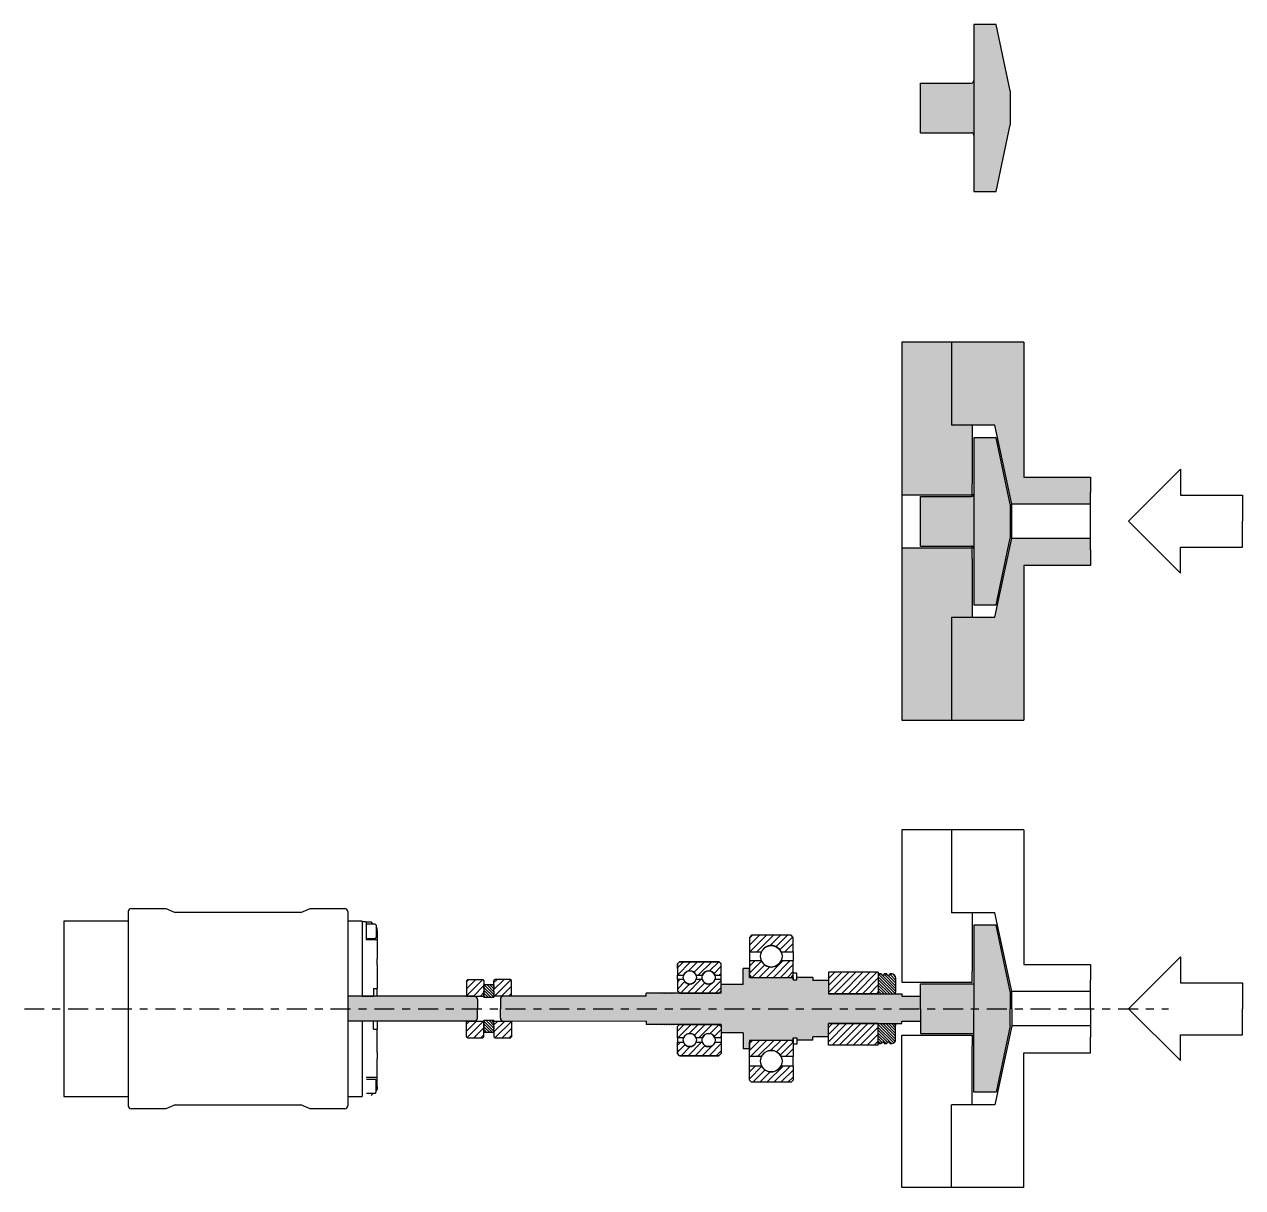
# Model space of a CAD drawing. Header units: inches. Extents: x 1.4 to 18.4, y 5.3 to 36.7.
# Drawn here: x 3.05 to 18.36, y 22.1 to 36.73 of the extents above; entities that cross this region are included whole.
import ezdxf

# ---------------------------------------------------------------- set-up
doc = ezdxf.new("R2010")
doc.units = ezdxf.units.IN
doc.header["$MEASUREMENT"] = 0
doc.linetypes.add('CENTER', pattern=[0.39999999999999997, 0.25, -0.05, 0.05, -0.05])
pattern_1 = [(45, (0, 0), (-0.04419417382415922, 0.04419417382415922), [])]
pattern_2 = [(135, (0, 0), (-0.01767766952966369, -0.01767766952966369), [])]

msp = doc.modelspace()

# ---------------------------------------------------------------- hatches: boundary and pattern name
at = {"true_color": 0xed1f24}
h = msp.add_hatch(color=240, dxfattribs=at)
h.dxf.hatch_style = 1
h.paths.add_polyline_path([(15.4384512381, 35.89773277141805), (15.2609666751, 36.73273283211805), (14.9822263752, 36.73273283211805), (14.9822263752, 36.02523273851804), (14.9822263752, 35.34017386411767), (14.9822263752, 34.63273271821805), (15.2609666751, 34.63273271821805), (15.4384512381, 35.46773277881805)])
h.paths.add_polyline_path([(14.982226433, 36.02523275128688, -0.414213518418602), (14.95222643497093, 35.99523275381804), (14.3129348535, 35.99523271181805), (14.3129348535, 35.84021311591805), (14.3129348535, 35.52525243441805), (14.3129348535, 35.37023269181805), (14.95216544122976, 35.37023269181805, -0.4142341347279301), (14.98222637520993, 35.34029163845543)])
at = {"true_color": 0x2776bb}
h = msp.add_hatch(color=152, dxfattribs=at)
h.dxf.hatch_style = 1
h.paths.add_polyline_path([(14.7030924264, 32.73449702194799), (14.0780925531, 32.73449702194799), (14.0780925531, 30.843872009248), (14.0780925531, 30.81817432631892), (14.9625415892, 30.81817432631892), (14.9625415892, 30.953247119148), (14.9625415892, 31.691997118348), (14.7030924264, 31.691997118348)])
h.paths.add_polyline_path([(15.6124181885, 32.73449702194799), (14.7030924264, 32.73449702194799), (14.7030924264, 31.691997118348), (14.9625415892, 31.691997118348), (15.1577556008, 31.691997118348), (15.2477556811, 31.691997118348), (15.4587179907, 30.699497063748), (16.4487177008, 30.699497063748), (16.4487177008, 30.843872009248), (16.4487177008, 31.04072250854799), (15.6124181885, 31.04072250854799)])
h.paths.add_polyline_path([(16.4487177008, 30.269497071148), (15.4587179907, 30.269497071148), (15.2477556811, 29.276997016648), (14.7030924264, 29.276997016648), (14.7030924264, 27.984497046148), (15.6124181885, 27.984497046148), (15.6124181885, 29.928271626348), (16.4487177008, 29.928271626348), (16.4487177008, 30.125121979048)])
h.paths.add_polyline_path([(14.9625415892, 30.015747015848), (14.9625415892, 30.15081980857707), (14.0780925531, 30.15081980857707), (14.0780925531, 27.984497046148), (14.7030924264, 27.984497046148), (14.7030924264, 29.276997016648), (14.9625415892, 29.276997016648)])
at = {"true_color": 0xed1f24}
h = msp.add_hatch(color=240, dxfattribs=at)
h.dxf.hatch_style = 1
h.paths.add_polyline_path([(15.2609666751, 31.534497124448), (14.9822263752, 31.534497124448), (14.9822263752, 30.82699703084799), (14.9822263752, 30.141997104048), (14.9822263752, 29.434497010548), (15.2609666751, 29.434497010548), (15.4384512381, 30.269497071148), (15.4384512381, 30.699497063748)])
h.paths.add_polyline_path([(14.9822263752, 30.82705593584771, -0.4147886068908303), (14.95222643497093, 30.79699704614799), (14.3129348535, 30.796997004148), (14.3129348535, 30.641977408248), (14.3129348535, 30.327016726748), (14.3129348535, 30.171996984148), (14.9625415892, 30.171996984148), (14.9625415892, 30.17016790968765, -0.3142275273698255), (14.9822263752, 30.14205593584681)])
at = {"linetype": 'Continuous', "lineweight": 18}
h = msp.add_hatch(dxfattribs=at)
h.set_pattern_fill('ANSI31', scale=0.5, style=0)
h.set_pattern_definition(pattern_1)
edge = h.paths.add_edge_path(flags=0)
edge.add_line((12.6839114713036, 25.27954330626627), (12.18784847917762, 25.27954330626628))
edge.add_line((12.18784847917762, 25.27954330626628), (12.16028942405951, 25.25198425114817))
edge.add_line((12.16028942405951, 25.25198425114817), (12.16028942405951, 25.07090352085483))
edge.add_line((12.16028942405951, 25.07090352085483), (12.31339528582679, 25.07090352085483))
edge.add_arc((12.43587997524061, 25.01379527477021), 0.135143815661919, 24.997194053222017, 155.0028059467764, ccw=False)
edge.add_line((12.55836466465443, 25.07090352085483), (12.71147052642171, 25.07090352085483))
edge.add_line((12.71147052642171, 25.07090352085483), (12.71147052642172, 25.25198425114816))
edge.add_line((12.71147052642172, 25.25198425114816), (12.6839114713036, 25.27954330626627))
at = {"true_color": 0xed1f24}
h = msp.add_hatch(color=240, dxfattribs=at)
h.dxf.hatch_style = 1
h.paths.add_polyline_path([(14.982226433, 24.69684645585453), (14.9822263752, 25.40434653415453), (15.2609666751, 25.40434653415453), (15.4384512381, 24.56934647345453), (15.4384512381, 24.3543464206749), (14.98222640409999, 24.3543464206749)])
h.paths.add_polyline_path([(15.4384512381, 24.13934636789526), (15.4384512381, 24.3543464206749), (14.98222640409999, 24.3543464206749), (14.982226433, 24.01184638549527), (14.9822263752, 23.30434630719527), (15.2609666751, 23.30434630719527)])
h.paths.add_polyline_path([(14.98222640409999, 24.3543464206749), (14.3129348535, 24.3543464206749), (14.3129348535, 24.19686602339527), (14.3129348535, 24.04184642749527), (14.98222643046861, 24.04184638352434)])
h.paths.add_polyline_path([(14.98222643046861, 24.66684645782546), (14.3129348535, 24.66684641385453), (14.3129348535, 24.51182681795453), (14.3129348535, 24.3543464206749), (14.98222640409999, 24.3543464206749)])
at = {"true_color": 0x2776bb}
h = msp.add_hatch(color=152, dxfattribs=at)
h.dxf.hatch_style = 1
h.paths.add_polyline_path([(14.3129348535, 24.51182681795453), (14.0780925531, 24.51182681795453), (14.0780925531, 24.54184649785453), (13.1563524811, 24.54184649785453), (13.1563524811, 24.70867702395453), (12.9595022752, 24.70867702395453), (12.9595022752, 24.74804718245453), (12.758714408, 24.74804718245453), (12.758714408, 24.71851971025453), (12.7114706871, 24.71851971025453), (12.7114706871, 24.74804718245453), (12.1602896411, 24.74804718245453), (12.1602896411, 24.85828350895453), (12.081549324, 24.85828350895453), (12.081549324, 24.65946447245453), (11.805958801, 24.65946447245453), (11.805958801, 24.65455706245453), (11.805958801, 24.55119697645453), (10.8610767564, 24.55119697645453), (10.8610767564, 24.51182681795453), (9.168171369363519, 24.51337941335453), (9.06974618512703, 24.51182677079468, 0.4142135513876586), (9.030376106386875, 24.47245669353117), (9.030376101956954, 24.3543464206749), (14.3129348535, 24.3543464206749)])
h.paths.add_polyline_path([(14.3129348535, 24.3543464206749), (9.030376101956954, 24.3543464206749), (9.030376106386875, 24.23623614781863, 0.4142135513876494), (9.06974618512703, 24.19686607055511), (9.168171369363517, 24.19531342799527), (10.8610767564, 24.19686602339527), (10.8610767564, 24.15749586489527), (11.805958801, 24.15749586489527), (11.805958801, 24.04922836889527), (12.081549324, 24.04922836889527), (12.081549324, 23.85040933239527), (12.1602896411, 23.85040933239527), (12.1602896411, 23.93308643059527), (12.1602896411, 23.96064565889527), (12.7114706871, 23.96064565889527), (12.7114706871, 23.99017313109527), (12.758714408, 23.99017313109527), (12.758714408, 23.96064565889527), (12.9595022752, 23.96064565889527), (12.9595022752, 24.00001581739527), (13.1563524811, 24.00001581739527), (13.1563524811, 24.16684634349527), (13.7813523544, 24.16684634349527), (14.0780925531, 24.16684634349527), (14.0780925531, 24.19686602339527), (14.3129348535, 24.19686602339527)])
h.paths.add_polyline_path([(8.703596510700002, 24.51182677079468), (7.1130453298, 24.51182681795453), (7.1130453298, 24.3543464206749), (8.742966593870081, 24.3543464206749), (8.742966589440158, 24.47245669353117, 0.4142135513876477)])
h.paths.add_polyline_path([(8.742966593870083, 24.3543464206749), (7.1130453298, 24.3543464206749), (7.113045329799999, 24.19686602339527), (7.294147686800001, 24.19686602339527), (7.294147686800001, 24.19686613645453), (7.4358799679, 24.19686613645453), (8.7035964398, 24.19686602339527), (8.703596510700002, 24.19686607055511, 0.4142135513876536), (8.742966589440158, 24.23623614781863)])
at = {"linetype": 'Continuous', "lineweight": 18}
h = msp.add_hatch(dxfattribs=at)
h.set_pattern_fill('ANSI31', scale=0.5, style=0)
h.set_pattern_definition(pattern_1)
edge = h.paths.add_edge_path(flags=0)
edge.add_line((11.80595871539809, 24.77573608986063), (11.80595871539809, 24.91733858185682))
edge.add_line((11.80595871539809, 24.91733858185682), (11.77839966027998, 24.94489763697493))
edge.add_line((11.77839966027998, 24.94489763697494), (11.282336668154, 24.94489763697494))
edge.add_line((11.282336668154, 24.94489763697494), (11.25477761303589, 24.91733858185683))
edge.add_line((11.25477761303589, 24.91733858185683), (11.25477761303589, 24.77573608986064))
edge.add_line((11.25477761303589, 24.77573608986064), (11.3335177705162, 24.77573608986064))
edge.add_arc((11.41225792799652, 24.74804724327415), 0.0834666677501545, 19.374139768656505, 160.6258602313418, ccw=False)
edge.add_line((11.49099808547683, 24.77573608986063), (11.56973824295715, 24.77573608986063))
edge.add_arc((11.64847840043746, 24.74804724327415), 0.0834666677501544, 19.374139768656505, 160.6258602313411, ccw=False)
edge.add_line((11.72721855791778, 24.77573608986063), (11.80595871539809, 24.77573608986063))
h = msp.add_hatch(dxfattribs=at)
h.set_pattern_fill('ANSI31', scale=0.5, style=0)
h.set_pattern_definition(pattern_1)
edge = h.paths.add_edge_path(flags=0)
edge.add_line((12.31339528582679, 24.95668702868559), (12.16028942405951, 24.95668702868559))
edge.add_line((12.16028942405951, 24.95668702868559), (12.16028942405951, 24.77560629839226))
edge.add_line((12.16028942405951, 24.77560629839226), (12.18784847917762, 24.74804724327415))
edge.add_line((12.18784847917762, 24.74804724327415), (12.6839114713036, 24.74804724327415))
edge.add_line((12.6839114713036, 24.74804724327415), (12.71147052642171, 24.77560629839226))
edge.add_line((12.71147052642171, 24.77560629839226), (12.71147052642171, 24.95668702868559))
edge.add_line((12.71147052642171, 24.95668702868559), (12.55836466465443, 24.95668702868559))
edge.add_arc((12.43587997524061, 25.01379527477021), 0.1351438156619188, 204.9971940532224, 335.00280594677724, ccw=False)
h = msp.add_hatch(dxfattribs=at)
h.set_pattern_fill('ANSI31', scale=0.5, style=0)
h.set_pattern_definition(pattern_1)
h.paths.add_polyline_path([(13.78135241618547, 24.54184645587257), (13.78135241618547, 24.81284645587257), (13.15635241618547, 24.81284645587257), (13.15635241618547, 24.54184645587257)], flags=0)
h = msp.add_hatch()
h.set_pattern_fill('ANSI31', color=256, scale=0.5)
h.set_pattern_definition(pattern_1)
h.paths.add_polyline_path([(8.824171316563516, 24.70684635175453), (8.809483846263518, 24.72153396875453), (8.619858796763516, 24.72153396875453), (8.605171326463518, 24.70684635175453), (8.605171326463518, 24.51182681795453), (8.7035964398, 24.51182681795453), (8.824171316563516, 24.51182681795453), (8.824171316563516, 24.57472057135453)])
h.paths.add_polyline_path([(9.168171369363519, 24.70861014465453), (9.153483898963517, 24.72330421495453), (8.963858849563518, 24.72330421495453), (8.949171379263516, 24.70861014465453), (8.949171379263516, 24.65357176715453), (8.949171379263516, 24.65302324015453), (8.949171379263516, 24.60904486825453), (8.949171379263516, 24.57472057135453), (8.949171379263516, 24.51337941335453), (9.168171369363519, 24.51337941335453)])
h = msp.add_hatch(dxfattribs=at)
h.set_pattern_fill('ANSI31', scale=0.5, style=0)
h.set_pattern_definition(pattern_1)
edge = h.paths.add_edge_path(flags=0)
edge.add_line((11.79595871539809, 24.64455715068956), (11.80595871539809, 24.65455715068957))
edge.add_line((11.80595871539809, 24.65455715068957), (11.80595871539809, 24.72035839668766))
edge.add_line((11.80595871539809, 24.72035839668766), (11.72721855791778, 24.72035839668766))
edge.add_arc((11.64847840043746, 24.74804724327415), 0.0834666677501544, 199.3741397686568, 340.6258602313421, ccw=False)
edge.add_line((11.56973824295715, 24.72035839668766), (11.49099808547683, 24.72035839668766))
edge.add_arc((11.41225792799652, 24.74804724327415), 0.0834666677501545, 199.3741397686574, 340.62586023134264, ccw=False)
edge.add_line((11.3335177705162, 24.72035839668766), (11.25477761303589, 24.72035839668766))
edge.add_line((11.25477761303589, 24.72035839668766), (11.25477761303589, 24.57875590469147))
edge.add_line((11.25477761303589, 24.57875590469147), (11.282336668154, 24.55119684957336))
edge.add_line((11.282336668154, 24.55119684957337), (11.77839966027998, 24.55119684957336))
edge.add_line((11.77839966027998, 24.55119684957336), (11.80595871539809, 24.57875590469147))
edge.add_line((11.80595871539809, 24.57875590469147), (11.80595871539809, 24.64455715068956))
edge.add_line((11.80595871539809, 24.64455715068956), (11.79595871539809, 24.63455715068957))
edge.add_line((11.79595871539809, 24.63455715068957), (11.79595871539809, 24.64455715068956))
h = msp.add_hatch()
h.set_pattern_fill('ANSI31', color=256, scale=0.2, angle=90)
h.set_pattern_definition(pattern_2)
h.paths.add_polyline_path([(13.9993522361, 24.74198065707455, 0.4140849785114269), (13.94924016654922, 24.79184632985453), (13.92422308035867, 24.79184632985453, -0.9999933347278597), (13.88641526604132, 24.79184632985453), (13.85600132675867, 24.79184632985453, -0.9999933347278597), (13.81819351244133, 24.79184632985453), (13.7813523544, 24.79184632985453), (13.7813523544, 24.56434637125453), (13.7813523544, 24.54184649785453), (13.9993522361, 24.54184649785453), (13.9993522361, 24.56434637125453)])
h.paths.add_polyline_path([(13.9993522361, 24.12747618499527), (13.9993522361, 24.14434647009526), (13.9993522361, 24.16684634349527), (13.7813523544, 24.16684634349527), (13.7813523544, 23.91684651149527), (13.81819351244133, 23.91684651149527, -0.9999933347278597), (13.85600132675867, 23.91684651149527), (13.88641526604132, 23.91684651149527, -0.9999933347278597), (13.92422308035867, 23.91684651149527), (13.94946466585078, 23.91684651149527, 0.414342157926995), (13.9993522361, 23.96698058671528)])
h = msp.add_hatch()
h.set_pattern_fill('ANSI31', color=256, scale=0.2, angle=90)
h.set_pattern_definition(pattern_2)
h.paths.add_polyline_path([(8.949171379263516, 24.60904486825453), (8.949171379263516, 24.65357176715453), (8.824171316563516, 24.65302324015453), (8.824171316563516, 24.60904486825453), (8.824171316563516, 24.51182681795453), (8.824171316563516, 24.49960639915453), (8.949171379263516, 24.49960639915453), (8.949171379263516, 24.57472057135453)])
h = msp.add_hatch()
h.set_pattern_fill('ANSI31', color=256, scale=0.2, angle=90)
h.set_pattern_definition(pattern_2)
h.paths.add_polyline_path([(8.949171379263516, 24.09964797309527), (8.949171379263516, 24.05512107419527), (8.824171316563516, 24.05566960119527), (8.824171316563516, 24.09964797309527), (8.824171316563516, 24.19686602339527), (8.824171316563516, 24.20908644219527), (8.949171379263516, 24.20908644219527), (8.949171379263516, 24.13397226999527)])
h = msp.add_hatch()
h.set_pattern_fill('ANSI31', color=256, scale=0.5)
h.set_pattern_definition(pattern_1)
h.paths.add_polyline_path([(8.824171316563516, 24.00184648959527), (8.809483846263518, 23.98715887259527), (8.619858796763516, 23.98715887259527), (8.605171326463518, 24.00184648959527), (8.605171326463518, 24.19686602339527), (8.7035964398, 24.19686602339527), (8.824171316563516, 24.19686602339527), (8.824171316563516, 24.13397226999527)])
h.paths.add_polyline_path([(9.168171369363519, 24.00008269669527), (9.153483898963517, 23.98538862639527), (8.963858849563518, 23.98538862639527), (8.949171379263516, 24.00008269669527), (8.949171379263516, 24.05512107419527), (8.949171379263516, 24.05566960119527), (8.949171379263516, 24.09964797309527), (8.949171379263516, 24.13397226999527), (8.949171379263516, 24.19531342799527), (9.168171369363519, 24.19531342799527)])
h = msp.add_hatch(dxfattribs=at)
h.set_pattern_fill('ANSI31', scale=0.5, style=0)
h.set_pattern_definition(pattern_1)
edge = h.paths.add_edge_path(flags=0)
edge.add_line((11.79595871539809, 24.06413569066023), (11.80595871539809, 24.05413569066023))
edge.add_line((11.80595871539809, 24.05413569066022), (11.80595871539809, 23.98833444466213))
edge.add_line((11.80595871539809, 23.98833444466213), (11.72721855791778, 23.98833444466213))
edge.add_arc((11.64847840043746, 23.96064559807564), 0.0834666677501544, 19.37413976865793, 160.6258602313432)
edge.add_line((11.56973824295715, 23.98833444466213), (11.49099808547683, 23.98833444466213))
edge.add_arc((11.41225792799652, 23.96064559807564), 0.0834666677501545, 19.37413976865735, 160.6258602313426)
edge.add_line((11.3335177705162, 23.98833444466213), (11.25477761303589, 23.98833444466213))
edge.add_line((11.25477761303589, 23.98833444466213), (11.25477761303589, 24.12993693665832))
edge.add_line((11.25477761303589, 24.12993693665832), (11.282336668154, 24.15749599177643))
edge.add_line((11.282336668154, 24.15749599177643), (11.77839966027998, 24.15749599177643))
edge.add_line((11.77839966027998, 24.15749599177644), (11.80595871539809, 24.12993693665832))
edge.add_line((11.80595871539809, 24.12993693665832), (11.80595871539809, 24.06413569066023))
edge.add_line((11.80595871539809, 24.06413569066023), (11.79595871539809, 24.07413569066023))
edge.add_line((11.79595871539809, 24.07413569066023), (11.79595871539809, 24.06413569066023))
h = msp.add_hatch(dxfattribs=at)
h.set_pattern_fill('ANSI31', scale=0.5, style=0)
h.set_pattern_definition(pattern_1)
h.paths.add_polyline_path([(13.78135241618547, 24.16684638547722), (13.78135241618547, 23.89584638547722), (13.15635241618547, 23.89584638547722), (13.15635241618547, 24.16684638547722)], flags=0)
h = msp.add_hatch(dxfattribs=at)
h.set_pattern_fill('ANSI31', scale=0.5, style=0)
h.set_pattern_definition(pattern_1)
edge = h.paths.add_edge_path(flags=0)
edge.add_line((11.80595871539809, 23.93295675148917), (11.80595871539809, 23.79135425949297))
edge.add_line((11.80595871539809, 23.79135425949297), (11.77839966027998, 23.76379520437486))
edge.add_line((11.77839966027998, 23.76379520437486), (11.282336668154, 23.76379520437485))
edge.add_line((11.282336668154, 23.76379520437485), (11.25477761303589, 23.79135425949297))
edge.add_line((11.25477761303589, 23.79135425949297), (11.25477761303589, 23.93295675148916))
edge.add_line((11.25477761303589, 23.93295675148916), (11.3335177705162, 23.93295675148916))
edge.add_arc((11.41225792799652, 23.96064559807564), 0.0834666677501545, 199.3741397686582, 340.6258602313435)
edge.add_line((11.49099808547683, 23.93295675148916), (11.56973824295715, 23.93295675148916))
edge.add_arc((11.64847840043746, 23.96064559807564), 0.0834666677501544, 199.3741397686589, 340.6258602313435)
edge.add_line((11.72721855791778, 23.93295675148916), (11.80595871539809, 23.93295675148917))
h = msp.add_hatch(dxfattribs=at)
h.set_pattern_fill('ANSI31', scale=0.5, style=0)
h.set_pattern_definition(pattern_1)
edge = h.paths.add_edge_path(flags=0)
edge.add_line((12.31339528582679, 23.75200581266421), (12.16028942405951, 23.75200581266421))
edge.add_line((12.16028942405951, 23.75200581266421), (12.16028942405951, 23.93308654295754))
edge.add_line((12.16028942405951, 23.93308654295754), (12.18784847917762, 23.96064559807565))
edge.add_line((12.18784847917762, 23.96064559807564), (12.6839114713036, 23.96064559807565))
edge.add_line((12.6839114713036, 23.96064559807565), (12.71147052642171, 23.93308654295754))
edge.add_line((12.71147052642171, 23.93308654295754), (12.71147052642171, 23.75200581266421))
edge.add_line((12.71147052642171, 23.75200581266421), (12.55836466465443, 23.75200581266421))
edge.add_arc((12.43587997524061, 23.69489756657958), 0.1351438156619188, 24.99719405322275, 155.0028059467776)
h = msp.add_hatch(dxfattribs=at)
h.set_pattern_fill('ANSI31', scale=0.5, style=0)
h.set_pattern_definition(pattern_1)
edge = h.paths.add_edge_path(flags=0)
edge.add_line((12.6839114713036, 23.42914953508352), (12.18784847917762, 23.42914953508352))
edge.add_line((12.18784847917762, 23.42914953508352), (12.16028942405951, 23.45670859020163))
edge.add_line((12.16028942405951, 23.45670859020163), (12.16028942405951, 23.63778932049496))
edge.add_line((12.16028942405951, 23.63778932049496), (12.31339528582679, 23.63778932049496))
edge.add_arc((12.43587997524061, 23.69489756657958), 0.135143815661919, 204.9971940532236, 335.002805946778)
edge.add_line((12.55836466465443, 23.63778932049496), (12.71147052642171, 23.63778932049496))
edge.add_line((12.71147052642171, 23.63778932049496), (12.71147052642172, 23.45670859020164))
edge.add_line((12.71147052642172, 23.45670859020163), (12.6839114713036, 23.42914953508352))

# ---------------------------------------------------------------- linework, layer by layer
at = {"color": 7, "linetype": 'Continuous', "lineweight": 25}
for p, q in [((14.9822263752, 36.73273283211805), (14.9822263752, 36.02523273851804)), ((15.2609666751, 36.73273283211805), (14.9822263752, 36.73273283211805)), ((15.4384512381, 35.89773277141805), (15.2609666751, 36.73273283211805)), ((14.3129348535, 35.84021311591805), (14.3129348535, 35.99523271181805)), ((14.3129348535, 35.52525243441805), (14.3129348535, 35.84021311591805)), ((14.3129348535, 35.37023269181805), (14.3129348535, 35.52525243441805)), ((15.2609666751, 34.63273271821805), (15.4384512381, 35.46773277881805)), ((14.3129348535, 35.37023269181805), (14.9522263484, 35.37023269181805)), ((14.9822263752, 35.34023281171805), (14.9822263752, 34.63273271821805)), ((14.9822263752, 34.63273271821805), (15.2609666751, 34.63273271821805)), ((14.0780925531, 32.73449702194799), (14.0780925531, 30.843872009248)), ((15.6124181885, 32.73449702194799), (14.0780925531, 32.73449702194799)), ((14.7030924264, 32.73449702194799), (14.7030924264, 31.691997118348)), ((15.6124181885, 32.73449702194799), (15.6124181885, 31.04072250854799)), ((14.0780925531, 32.06914257484799), (14.0780925531, 27.984497046148)), ((14.7030924264, 31.851497035748), (14.7030924264, 31.691997118348)), ((14.9625415892, 31.691997118348), (14.7030924264, 31.691997118348)), ((15.1577556008, 31.691997118348), (14.7030924264, 31.691997118348)), ((14.9625415892, 31.691997118348), (14.9625415892, 30.953247119148)), ((15.2477556811, 31.691997118348), (15.1577556008, 31.691997118348)), ((15.4587179907, 30.699497063748), (15.2477556811, 31.691997118348)), ((14.9822263752, 31.534497124448), (14.9822263752, 30.82699703084799)), ((15.2609666751, 31.534497124448), (14.9822263752, 31.534497124448)), ((15.4384512381, 30.699497063748), (15.2609666751, 31.534497124448)), ((14.9625415892, 30.798826209648), (14.9625415892, 30.953247119148)), ((15.6124181885, 31.04072250854799), (16.4487177008, 31.04072250854799)), ((16.4487177008, 31.04072250854799), (16.4487177008, 30.843872009248)), ((14.0780925531, 30.81817432631892), (14.9625415892, 30.81817432631892)), ((14.3129348535, 30.641977408248), (14.3129348535, 30.796997004148)), ((16.4487177008, 30.125121979048), (16.4487177008, 30.843872009248)), ((14.3129348535, 30.327016726748), (14.3129348535, 30.641977408248)), ((15.4587179907, 30.269497071148), (15.4587179907, 30.699497063748)), ((16.4487177008, 30.699497063748), (15.4587179907, 30.699497063748)), ((14.3129348535, 30.171996984148), (14.3129348535, 30.327016726748)), ((14.3129348535, 30.171996984148), (14.9522263484, 30.171996984148)), ((15.2477556811, 29.276997016648), (15.4587179907, 30.269497071148)), ((15.2609666751, 29.434497010548), (15.4384512381, 30.269497071148)), ((15.4587179907, 30.269497071148), (16.4487177008, 30.269497071148)), ((14.0780925531, 30.15081980857707), (14.9625415892, 30.15081980857707)), ((14.9625415892, 30.015747015848), (14.9625415892, 30.170167925348)), ((14.9822263752, 30.141997104048), (14.9822263752, 29.434497010548)), ((16.4487177008, 30.125121979048), (16.4487177008, 29.928271626348)), ((14.9625415892, 30.015747015848), (14.9625415892, 29.276997016648)), ((16.4487177008, 29.928271626348), (15.6124181885, 29.928271626348)), ((15.6124181885, 29.928271626348), (15.6124181885, 27.984497046148)), ((14.9822263752, 29.434497010548), (15.2609666751, 29.434497010548)), ((14.7030924264, 29.276997016648), (14.9625415892, 29.276997016648)), ((14.7030924264, 29.276997016648), (14.7030924264, 29.117497025848)), ((14.7030924264, 29.276997016648), (15.2477556811, 29.276997016648)), ((14.7030924264, 29.276997016648), (14.7030924264, 27.984497046148)), ((14.7030924264, 28.978497058248), (14.7030924264, 28.87229233184799)), ((14.7030924264, 28.59670177214799), (14.7030924264, 28.23449703964799)), ((14.0780925531, 27.984497046148), (15.6124181885, 27.984497046148)), ((14.0780925531, 26.60434643165453), (14.0780925531, 24.71372141895453)), ((15.6124181885, 26.60434643165453), (14.0780925531, 26.60434643165453)), ((14.7030924264, 26.60434643165453), (14.7030924264, 25.56184652805453)), ((15.6124181885, 26.60434643165453), (15.6124181885, 24.91057191825453)), ((14.0780925531, 25.93899198455453), (14.0780925531, 24.68802373602546)), ((4.3917854368, 25.61418891005453), (4.8248563006, 25.61418891005453)), ((4.8248563006, 25.61418891005453), (4.9429666295, 25.56300782125453)), ((6.5224941527, 25.56300782125453), (6.640604371599999, 25.61418891005453)), ((6.640604371599999, 25.61418891005453), (7.0736752537, 25.61418891005453)), ((14.7030924264, 25.72134644545453), (14.7030924264, 25.56184652805453)), ((4.3524152783, 25.45670856925453), (3.5429666025, 25.45670856925453)), ((4.3524152783, 25.57481875155453), (4.3524152783, 25.45670856925453)), ((6.5224941527, 25.56300782125453), (4.9429666295, 25.56300782125453)), ((7.1130453298, 25.57481875155453), (7.1130453298, 25.45670856925453)), ((7.2941476868, 25.45670856925453), (7.1130453298, 25.45670856925453)), ((7.2941476868, 25.45670856925453), (7.294147686800001, 24.51182681795453)), ((7.3429665712, 25.44883471355453), (7.2941476868, 25.44883471355453)), ((7.2941476868, 25.44883471355453), (7.2941476868, 24.98321859905453)), ((7.3429665712, 25.44883471355453), (7.3429665712, 25.22054188415453)), ((7.3429665712, 25.44698321495453), (7.404383921699999, 25.44698321495453)), ((7.4327369742, 25.41848709085453), (7.404383921699999, 25.44698321495453)), ((14.9625415892, 25.56184652805453), (14.7030924264, 25.56184652805453)), ((15.1577556008, 25.56184652805453), (14.7030924264, 25.56184652805453)), ((14.9625415892, 25.56184652805453), (14.9625415892, 24.82309652885453)), ((15.2477556811, 25.56184652805453), (15.1577556008, 25.56184652805453)), ((15.4587179907, 24.56934647345453), (15.2477556811, 25.56184652805453)), ((7.3429665712, 25.41128202735453), (7.349216589, 25.41848709085453)), ((7.3429665712, 25.41128202735453), (7.3429665712, 25.36648291825453)), ((7.3429665712, 25.29543723225453), (7.3429665712, 25.24608769575453)), ((7.4554665983, 25.41848709085453), (7.349216589, 25.41848709085453)), ((7.4554665983, 25.41848709085453), (7.4679665972, 25.40390595255453)), ((7.4679665972, 25.40390595255453), (7.4679665972, 25.25346347715453)), ((7.483124055399999, 25.33860044035453), (7.483124055399999, 25.36783927585453)), ((7.483124055399999, 25.33860044035453), (7.483124055399999, 25.02332413575453)), ((12.187848576, 25.27954344255453), (12.1602896411, 25.25198421425453)), ((12.6839117521, 25.27954344255453), (12.187848576, 25.27954344255453)), ((12.7114706871, 25.25198421425453), (12.6839117521, 25.27954344255453)), ((14.9822263752, 25.40434653415453), (14.9822263752, 24.69684644055453)), ((15.2609666751, 25.40434653415453), (14.9822263752, 25.40434653415453)), ((15.4384512381, 24.56934647345453), (15.2609666751, 25.40434653415453)), ((7.349216589, 25.23888233895453), (7.3429665712, 25.24608769575453)), ((7.483124055399999, 25.22054188415453), (7.3429665712, 25.22054188415453)), ((7.349216589, 25.23888233895453), (7.4554665983, 25.23888233895453)), ((7.4679665972, 25.25346347715453), (7.4554665983, 25.23888233895453)), ((7.483124055399999, 25.22054188415453), (7.483124055399999, 24.98321859905453)), ((12.1602896411, 25.25198421425453), (12.1602896411, 25.07090342615453)), ((12.7114706871, 25.07090342615453), (12.7114706871, 25.25198421425453)), ((7.483124055399999, 24.90506083525453), (7.483124055399999, 24.98321859905453)), ((12.1602896411, 25.07090342615453), (12.3133955524, 25.07090342615453)), ((12.1602896411, 25.07090342615453), (12.1602896411, 24.95668690555453)), ((12.5583647758, 25.07090342615453), (12.7114706871, 25.07090342615453)), ((12.7114706871, 25.07090342615453), (12.7114706871, 24.95668690555453)), ((7.2941476868, 24.90506083525453), (7.2941476868, 24.51182681795453)), ((7.483124055399999, 24.90506083525453), (7.483124055399999, 24.61025192095453)), ((7.483124055399999, 24.86495529855453), (7.483124055399999, 24.74804923575453)), ((11.2823366899, 24.94489768175453), (11.254777755, 24.91733845345453)), ((11.254777755, 24.91733845345453), (11.254777755, 24.77573606255453)), ((11.254777755, 24.85828350895453), (11.254777755, 24.91733845345453)), ((11.7783995727, 24.94489768175453), (11.2823366899, 24.94489768175453)), ((11.2823366899, 24.94489768175453), (11.77839957270001, 24.94489768175453)), ((11.805958801, 24.91733845345453), (11.7783995727, 24.94489768175453)), ((11.805958801, 24.77573606255453), (11.805958801, 24.91733845345453)), ((11.805958801, 24.85828350895453), (11.805958801, 24.91733845345453)), ((12.081549324, 24.65946447245453), (12.081549324, 24.85828350895453)), ((12.1602896411, 24.85828350895453), (12.081549324, 24.85828350895453)), ((12.3133955524, 24.95668690555453), (12.1602896411, 24.95668690555453)), ((12.1602896411, 24.95668690555453), (12.1602896411, 24.77560641075453)), ((12.1602896411, 24.74804718245453), (12.1602896411, 24.85828350895453)), ((12.7114706871, 24.95668690555453), (12.5583647758, 24.95668690555453)), ((12.7114706871, 24.77560641075453), (12.7114706871, 24.95668690555453)), ((13.7813523544, 24.81284640725453), (13.1563524811, 24.81284640725453)), ((13.1563524811, 24.81284640725453), (13.1563524811, 24.54184649785453)), ((13.7813523544, 24.81284640725453), (13.7813523544, 24.54184649785453)), ((13.7813523544, 24.81284640725453), (13.7813523544, 24.79184632985453)), ((14.9625415892, 24.68802373602546), (14.9625415892, 24.82309652885453)), ((15.6124181885, 24.91057191825453), (16.4487177008, 24.91057191825453)), ((16.4487177008, 24.91057191825453), (16.4487177008, 24.71372141895453)), ((8.605171326463518, 24.70684635175453), (8.619858796763516, 24.72153396875453)), ((8.605171326463518, 24.70684635175453), (8.605171326463518, 24.51182681795453)), ((8.619858796763516, 24.72153396875453), (8.809483846263518, 24.72153396875453)), ((8.809483846263518, 24.72153396875453), (8.824171316563516, 24.70684635175453)), ((8.824171316563516, 24.70684635175453), (8.824171316563516, 24.51182681795453)), ((8.963858849563518, 24.72330421495453), (8.949171379263516, 24.70861014465453)), ((8.949171379263516, 24.65357176715453), (8.949171379263516, 24.70861014465453)), ((9.153483898963517, 24.72330421495453), (8.963858849563518, 24.72330421495453)), ((9.168171369363519, 24.70861014465453), (9.153483898963517, 24.72330421495453)), ((9.168171369363519, 24.51337941335453), (9.168171369363519, 24.70861014465453)), ((11.254777755, 24.77573606255453), (11.3335177787, 24.77573606255453)), ((11.254777755, 24.72035830235453), (11.254777755, 24.77573606255453)), ((11.3335177787, 24.72035830235453), (11.254777755, 24.72035830235453)), ((11.254777755, 24.72035830235453), (11.254777755, 24.57875591145453)), ((11.4909981195, 24.77573606255453), (11.5697381432, 24.77573606255453)), ((11.5697381432, 24.72035830235453), (11.4909981195, 24.72035830235453)), ((11.7272184839, 24.77573606255453), (11.805958801, 24.77573606255453)), ((11.805958801, 24.72035830235453), (11.7272184839, 24.72035830235453)), ((11.805958801, 24.72035830235453), (11.805958801, 24.77573606255453)), ((11.805958801, 24.65455706245453), (11.805958801, 24.72035830235453)), ((12.081549324, 24.65946447245453), (11.805958801, 24.65946447245453)), ((11.805958801, 24.55119697645453), (11.805958801, 24.65946447245453)), ((12.1602896411, 24.77560641075453), (12.187848576, 24.74804718245453)), ((12.1602896411, 24.74804718245453), (12.7114706871, 24.74804718245453)), ((12.187848576, 24.74804718245453), (12.6839117521, 24.74804718245453)), ((12.6839117521, 24.74804718245453), (12.7114706871, 24.77560641075453)), ((12.758714408, 24.80207181165453), (12.7114706871, 24.80207181165453)), ((12.7114706871, 24.71851971025453), (12.7114706871, 24.80207181165453)), ((12.7114706871, 24.74804718245453), (12.7114706871, 24.71851971025453)), ((12.7114706871, 24.71851971025453), (12.758714408, 24.71851971025453)), ((12.758714408, 24.71851971025453), (12.758714408, 24.80207181165453)), ((12.9595022752, 24.74804718245453), (12.758714408, 24.74804718245453)), ((12.9595022752, 24.74804718245453), (12.9595022752, 24.70867702395453)), ((13.1563524811, 24.70867702395453), (12.9595022752, 24.70867702395453)), ((13.8181934222, 24.79184632985453), (13.7813523544, 24.79184632985453)), ((13.7813523544, 24.79184632985453), (13.7813523544, 24.56434637125453)), ((13.7813523544, 24.79184632985453), (13.81819351244133, 24.79184632985453)), ((13.8864155141, 24.79184632985453), (13.8560013054, 24.79184632985453)), ((13.85600132675867, 24.79184632985453), (13.88641526604132, 24.79184632985453)), ((13.949352387, 24.79184632985453), (13.9242228106, 24.79184632985453)), ((13.92422308035867, 24.79184632985453), (13.94946466585015, 24.79184632985453)), ((13.9993522361, 24.74198065707496), (13.9993522361, 24.58121665635453)), ((13.9993522361, 24.74184648075453), (13.9993522361, 24.56434637125453)), ((14.0780925531, 24.68802373602546), (14.9625415892, 24.68802373602546)), ((14.3129348535, 24.51182681795453), (14.3129348535, 24.66684641385453)), ((14.3129348535, 24.51182681795453), (14.3129348535, 24.66684641385453)), ((16.4487177008, 24.35434642067489), (16.4487177008, 24.71372141895453)), ((8.7035964398, 24.51182681795453), (7.1130453298, 24.51182681795453)), ((7.2941476868, 24.51182681795453), (7.4358799679, 24.51182681795453)), ((7.4358799679, 24.61025192095453), (7.483124055399999, 24.61025192095453)), ((7.4358799679, 24.61025192095453), (7.4358799679, 24.51182681795453)), ((7.483124055399999, 24.51182681795453), (7.483124055399999, 24.61025192095453)), ((8.605171326463518, 24.51182681795453), (8.824171316563516, 24.51182681795453)), ((8.824171316563516, 24.60904486825453), (8.824171316563516, 24.65302324015453)), ((8.824171316563516, 24.49960639915453), (8.824171316563516, 24.57472057135453)), ((8.949171379263516, 24.65302324015453), (8.949171379263516, 24.65357176715453)), ((8.949171379263516, 24.65302324015453), (8.949171379263516, 24.60904486825453)), ((8.949171379263516, 24.57472057135453), (8.949171379263516, 24.60904486825453)), ((8.949171379263516, 24.57472057135453), (8.949171379263516, 24.49960639915453)), ((9.168171369363519, 24.51337941335453), (8.949171379263516, 24.51337941335453)), ((10.8610767564, 24.51182681795453), (9.168171369363519, 24.51337941335453)), ((10.8610767564, 24.51182681795453), (10.8610767564, 24.55119697645453)), ((11.805958801, 24.55119697645453), (10.8610767564, 24.55119697645453)), ((11.0606200246, 24.55119697645453), (11.0643109952, 24.55119697645453)), ((11.0901477901, 24.55119697645453), (11.0938387608, 24.55119697645453)), ((11.1196752623, 24.55119697645453), (11.123366233, 24.55119697645453)), ((11.1492027346, 24.55119697645453), (11.1528937053, 24.55119697645453)), ((11.1787305001, 24.55119697645453), (11.1824211775, 24.55119697645453)), ((11.2082579724, 24.55119697645453), (11.2104863999, 24.55119697645453)), ((11.254777755, 24.62061233455453), (11.254777755, 24.57630953975453)), ((11.254777755, 24.57875591145453), (11.2823366899, 24.55119697645453)), ((11.2823366899, 24.55119697645453), (11.7783995727, 24.55119697645453)), ((11.7783995727, 24.55119697645453), (11.805958801, 24.57875591145453)), ((13.1563524811, 24.54184649785453), (14.0780925531, 24.54184649785453)), ((13.7813523544, 24.54184649785453), (13.1563524811, 24.54184649785453)), ((13.9993522361, 24.54184649785453), (13.9993522361, 24.56434637125453)), ((14.0780925531, 24.54184649785453), (14.0780925531, 24.51182681795453)), ((14.0780925531, 24.54184649785453), (14.0780925531, 24.51182681795453)), ((14.0780925531, 24.51182681795453), (14.3129348535, 24.51182681795453)), ((14.3129348535, 24.35434642067489), (14.3129348535, 24.51182681795453)), ((14.3129348535, 24.35434642067489), (14.3129348535, 24.51182681795453)), ((15.4587179907, 24.3543464206749), (15.4587179907, 24.56934647345453)), ((16.4487177008, 24.56934647345453), (15.4587179907, 24.56934647345453)), ((8.742966589440158, 24.47245669309527), (8.742966593870081, 24.3543464206749)), ((8.742966589440158, 24.23623614825453), (8.742966593870081, 24.3543464206749)), ((8.824171316563516, 24.49960639915453), (8.949171379263516, 24.49960639915453)), ((9.030376106386875, 24.47245669309527), (9.030376101956954, 24.3543464206749)), ((9.030376106386875, 24.23623614825453), (9.030376101956954, 24.3543464206749)), ((14.3129348535, 24.3543464206749), (14.3129348535, 24.19686602339527)), ((14.3129348535, 24.3543464206749), (14.3129348535, 24.19686602339527)), ((15.4587179907, 24.3543464206749), (15.4587179907, 24.13934636789526)), ((16.4487177008, 24.3543464206749), (16.4487177008, 23.99497142239527)), ((8.824171316563516, 24.20908644219527), (8.949171379263516, 24.20908644219527)), ((8.824171316563516, 24.20908644219527), (8.824171316563516, 24.13397226999527)), ((8.949171379263516, 24.13397226999527), (8.949171379263516, 24.20908644219527)), ((8.7035964398, 24.19686602339527), (7.1130453298, 24.19686602339527)), ((7.4358799679, 24.19686613645453), (7.2941476868, 24.19686613645453)), ((7.2941476868, 24.19686613645453), (7.2941476868, 23.80357594635453)), ((7.294147686800001, 24.19686613645453), (7.2941476868, 23.25198423845453)), ((7.4358799679, 24.09844092039527), (7.4358799679, 24.19686602339527)), ((7.4358799679, 24.09844092039527), (7.483124055399999, 24.09844092039527)), ((7.483124055399999, 24.19686602339527), (7.483124055399999, 24.09844092039527)), ((7.483124055399999, 23.80363200609527), (7.483124055399999, 24.09844092039527)), ((8.605171326463518, 24.19686602339527), (8.824171316563516, 24.19686602339527)), ((8.605171326463518, 24.00184648959527), (8.605171326463518, 24.19686602339527)), ((8.824171316563516, 24.00184648959527), (8.824171316563516, 24.19686602339527)), ((8.824171316563516, 24.09964797309527), (8.824171316563516, 24.05566960119527)), ((9.168171369363519, 24.19531342799527), (8.949171379263516, 24.19531342799527)), ((8.949171379263516, 24.13397226999527), (8.949171379263516, 24.09964797309527)), ((8.949171379263516, 24.05566960119527), (8.949171379263516, 24.09964797309527)), ((8.949171379263516, 24.05566960119527), (8.949171379263516, 24.05512107419527)), ((8.949171379263516, 24.05512107419527), (8.949171379263516, 24.00008269669527)), ((10.8610767564, 24.19686602339527), (9.168171369363519, 24.19531342799527)), ((9.168171369363519, 24.19531342799527), (9.168171369363519, 24.00008269669527)), ((10.8610767564, 24.19686602339527), (10.8610767564, 24.15749586489527)), ((11.805958801, 24.15749586489527), (10.8610767564, 24.15749586489527)), ((11.0606200246, 24.15749586489527), (11.0643109952, 24.15749586489527)), ((11.0901477901, 24.15749586489527), (11.0938387608, 24.15749586489527)), ((11.1196752623, 24.15749586489527), (11.123366233, 24.15749586489527)), ((11.1492027346, 24.15749586489527), (11.1528937053, 24.15749586489527)), ((11.1787305001, 24.15749586489527), (11.1824211775, 24.15749586489527)), ((11.2082579724, 24.15749586489527), (11.2104863999, 24.15749586489527)), ((11.254777755, 24.12993692989527), (11.2823366899, 24.15749586489527)), ((11.254777755, 24.08808050679527), (11.254777755, 24.13238330159527)), ((11.254777755, 23.98833453899527), (11.254777755, 24.12993692989527)), ((11.2823366899, 24.15749586489527), (11.7783995727, 24.15749586489527)), ((11.7783995727, 24.15749586489527), (11.805958801, 24.12993692989527)), ((11.805958801, 24.15749586489527), (11.805958801, 24.04922836889527)), ((11.805958801, 24.05413577889527), (11.805958801, 23.98833453899527)), ((12.081549324, 24.04922836889527), (11.805958801, 24.04922836889527)), ((12.081549324, 24.04922836889527), (12.081549324, 23.85040933239527)), ((13.1563524811, 24.16684634349527), (14.0780925531, 24.16684634349527)), ((13.7813523544, 24.16684634349527), (13.1563524811, 24.16684634349527)), ((13.1563524811, 23.89584643409527), (13.1563524811, 24.16684634349527)), ((13.7813523544, 23.89584643409527), (13.7813523544, 24.16684634349527)), ((13.7813523544, 23.91684651149527), (13.7813523544, 24.14434647009526)), ((13.9993522361, 24.16684634349527), (13.9993522361, 24.14434647009526)), ((13.9993522361, 23.96684636059527), (13.9993522361, 24.14434647009526)), ((13.9993522361, 23.96671218427484), (13.9993522361, 24.12747618499527)), ((14.0780925531, 24.16684634349527), (14.0780925531, 24.19686602339527)), ((14.0780925531, 24.19686602339527), (14.3129348535, 24.19686602339527)), ((14.0780925531, 24.16684634349527), (14.0780925531, 24.19686602339527)), ((14.3129348535, 24.19686602339527), (14.3129348535, 24.04184642749527)), ((14.3129348535, 24.19686602339527), (14.3129348535, 24.04184642749527)), ((15.4587179907, 24.13934636789526), (15.2477556811, 23.14684631329527)), ((15.4384512381, 24.13934636789526), (15.2609666751, 23.30434630719527)), ((16.4487177008, 24.13934636789526), (15.4587179907, 24.13934636789526)), ((7.483124055399999, 23.84373754279527), (7.483124055399999, 23.96064360559527)), ((8.605171326463518, 24.00184648959527), (8.619858796763516, 23.98715887259527)), ((8.619858796763516, 23.98715887259527), (8.809483846263518, 23.98715887259527)), ((8.809483846263518, 23.98715887259527), (8.824171316563516, 24.00184648959527)), ((8.963858849563518, 23.98538862639527), (8.949171379263516, 24.00008269669527)), ((9.153483898963517, 23.98538862639527), (8.963858849563518, 23.98538862639527)), ((9.168171369363519, 24.00008269669527), (9.153483898963517, 23.98538862639527)), ((11.254777755, 23.98833453899527), (11.254777755, 23.93295677879527)), ((11.3335177787, 23.98833453899527), (11.254777755, 23.98833453899527)), ((11.254777755, 23.93295677879527), (11.3335177787, 23.93295677879527)), ((11.254777755, 23.79135438789527), (11.254777755, 23.93295677879527)), ((11.5697381432, 23.98833453899527), (11.4909981195, 23.98833453899527)), ((11.4909981195, 23.93295677879527), (11.5697381432, 23.93295677879527)), ((11.805958801, 23.98833453899527), (11.7272184839, 23.98833453899527)), ((11.7272184839, 23.93295677879527), (11.805958801, 23.93295677879527)), ((11.805958801, 23.98833453899527), (11.805958801, 23.93295677879527)), ((11.805958801, 23.93295677879527), (11.805958801, 23.79135438789527)), ((12.1602896411, 23.96064565889527), (12.1602896411, 23.85040933239527)), ((12.1602896411, 23.96064565889527), (12.7114706871, 23.96064565889527)), ((12.1602896411, 23.93308643059527), (12.187848576, 23.96064565889527)), ((12.1602896411, 23.75200593579527), (12.1602896411, 23.93308643059527)), ((12.187848576, 23.96064565889527), (12.6839117521, 23.96064565889527)), ((12.6839117521, 23.96064565889527), (12.7114706871, 23.93308643059527)), ((12.7114706871, 23.96064565889527), (12.7114706871, 23.99017313109527)), ((12.7114706871, 23.99017313109527), (12.758714408, 23.99017313109527)), ((12.7114706871, 23.99017313109527), (12.7114706871, 23.90662102969527)), ((12.7114706871, 23.93308643059527), (12.7114706871, 23.75200593579527)), ((12.758714408, 23.90662102969527), (12.7114706871, 23.90662102969527)), ((12.758714408, 23.99017313109527), (12.758714408, 23.90662102969527)), ((12.9595022752, 23.96064565889527), (12.758714408, 23.96064565889527)), ((12.9595022752, 23.96064565889527), (12.9595022752, 24.00001581739527)), ((13.1563524811, 24.00001581739527), (12.9595022752, 24.00001581739527)), ((13.7813523544, 23.89584643409527), (13.1563524811, 23.89584643409527)), ((13.8181934222, 23.91684651149527), (13.7813523544, 23.91684651149527)), ((13.7813523544, 23.91684651149527), (13.81819351244133, 23.91684651149527)), ((13.7813523544, 23.89584643409527), (13.7813523544, 23.91684651149527)), ((13.8864155141, 23.91684651149527), (13.8560013054, 23.91684651149527)), ((13.85600132675867, 23.91684651149527), (13.88641526604132, 23.91684651149527)), ((13.949352387, 23.91684651149527), (13.9242228106, 23.91684651149527)), ((13.92422308035867, 23.91684651149527), (13.94946466585015, 23.91684651149527)), ((14.0780925531, 22.76970085679527), (14.0780925531, 24.02066910532434)), ((14.0780925531, 24.02066910532434), (14.9625415892, 24.02066910532434)), ((14.0780925531, 22.10434640969527), (14.0780925531, 23.99497142239527)), ((14.9625415892, 24.02066910532434), (14.9625415892, 23.88559631249527)), ((14.9822263752, 23.30434630719527), (14.9822263752, 24.01184640079527)), ((16.4487177008, 23.79812092309527), (16.4487177008, 23.99497142239527)), ((7.483124055399999, 23.80363200609527), (7.483124055399999, 23.72547424229527)), ((11.254777755, 23.85040933239527), (11.254777755, 23.79135438789526)), ((11.2823366899, 23.76379515959527), (11.254777755, 23.79135438789527)), ((11.7783995727, 23.76379515959527), (11.2823366899, 23.76379515959527)), ((11.2823366899, 23.76379515959527), (11.77839957270001, 23.76379515959527)), ((11.805958801, 23.79135438789527), (11.7783995727, 23.76379515959527)), ((11.805958801, 23.85040933239527), (11.805958801, 23.79135438789527)), ((12.1602896411, 23.85040933239527), (12.081549324, 23.85040933239527)), ((12.1602896411, 23.63778941519526), (12.1602896411, 23.75200593579527)), ((12.3133955524, 23.75200593579527), (12.1602896411, 23.75200593579527)), ((12.7114706871, 23.75200593579527), (12.5583647758, 23.75200593579527)), ((12.7114706871, 23.63778941519526), (12.7114706871, 23.75200593579527)), ((14.9625415892, 23.14684631329527), (14.9625415892, 23.88559631249527)), ((15.6124181885, 23.79812092309527), (16.4487177008, 23.79812092309527)), ((15.6124181885, 22.10434640969527), (15.6124181885, 23.79812092309527)), ((7.2941476868, 23.72553859455453), (7.2941476868, 23.25985824085453)), ((7.483124055399999, 23.48815095719527), (7.483124055399999, 23.72547424229527)), ((7.483124055399999, 23.37009240099527), (7.483124055399999, 23.68536870559527)), ((12.1602896411, 23.63778941519526), (12.3133955524, 23.63778941519526)), ((12.1602896411, 23.45670862709527), (12.1602896411, 23.63778941519526)), ((12.5583647758, 23.63778941519526), (12.7114706871, 23.63778941519526)), ((12.7114706871, 23.63778941519526), (12.7114706871, 23.45670862709527)), ((7.483124055399999, 23.48815095719527), (7.3429665712, 23.48815095719527)), ((7.349216589, 23.46981050239527), (7.4554665983, 23.46981050239527)), ((7.4679665972, 23.45522936419527), (7.4554665983, 23.46981050239527)), ((7.4679665972, 23.30478688879527), (7.4679665972, 23.45522936419527)), ((12.187848576, 23.42914939879527), (12.1602896411, 23.45670862709527)), ((12.7114706871, 23.45670862709527), (12.6839117521, 23.42914939879527)), ((7.4554665983, 23.29020575049527), (7.349216589, 23.29020575049527)), ((7.4327369742, 23.29020575049527), (7.404383921699999, 23.26170962639527)), ((7.4554665983, 23.29020575049527), (7.4679665972, 23.30478688879527)), ((7.483124055399999, 23.37009240099527), (7.483124055399999, 23.34085356549527)), ((12.6839117521, 23.42914939879527), (12.187848576, 23.42914939879527)), ((15.2609666751, 23.30434630719527), (14.9822263752, 23.30434630719527)), ((3.5429666025, 23.25198423845453), (4.3524152783, 23.25198423845453)), ((4.3524152783, 23.25198423845453), (4.3524152783, 23.13387405615453)), ((4.9429666295, 23.14568498645453), (4.8248563006, 23.09450389765453)), ((4.9429666295, 23.14568498645453), (6.5224941527, 23.14568498645453)), ((6.640604371599999, 23.09450389765453), (6.5224941527, 23.14568498645453)), ((7.1130453298, 23.25198423845453), (7.2941476868, 23.25198423845453)), ((7.1130453298, 23.25198423845453), (7.1130453298, 23.13387405615453)), ((14.9625415892, 23.14684631329527), (14.7030924264, 23.14684631329527)), ((14.7030924264, 22.98734639589527), (14.7030924264, 23.14684631329527)), ((15.1577556008, 23.14684631329527), (14.7030924264, 23.14684631329527)), ((14.7030924264, 22.10434640969527), (14.7030924264, 23.14684631329527)), ((15.2477556811, 23.14684631329527), (15.1577556008, 23.14684631329527)), ((4.8248563006, 23.09450389765453), (4.3917854368, 23.09450389765453)), ((7.0736752537, 23.09450389765453), (6.640604371599999, 23.09450389765453)), ((15.6124181885, 22.10434640969527), (14.0780925531, 22.10434640969527))]:
    msp.add_line(p, q, dxfattribs=at)
for p, q in [((14.3129348535, 35.99523271181805), (14.952226433, 35.99523275381804)), ((14.982226433, 36.02523275381805), (14.9822263752, 35.34017386411767)), ((15.4384512381, 35.89773277141805), (15.4384512381, 35.46773277881805)), ((16.92769688233051, 30.484496994148), (17.5805524899978, 31.13735260181529)), ((17.5805524899978, 31.13735260181529), (17.5805524899978, 30.81092479798164)), ((14.3129348535, 30.796997004148), (14.952226433, 30.79699704614799)), ((14.982226433, 30.82699704614799), (14.9822263752, 30.141997104048)), ((17.5805524899978, 30.81092479798164), (18.3612578665215, 30.81092479798164)), ((18.3612578665215, 30.81092479798164), (18.36125786652149, 30.48449699414799)), ((15.4384512381, 30.699497063748), (15.4384512381, 30.269497071148)), ((16.92769688233051, 30.484496994148), (17.5805524899978, 29.83164138648071)), ((18.3612578665215, 30.15806919031435), (18.36125786652149, 30.484496994148)), ((17.5805524899978, 29.8316413864807), (17.5805524899978, 30.15806919031435)), ((17.5805524899978, 30.15806919031435), (18.3612578665215, 30.15806919031435)), ((3.5429666025, 25.45670856925453), (3.5429666025, 23.25198423845453)), ((4.3524152783, 25.45670856925453), (4.3524152783, 23.25198423845453)), ((7.1130453298, 25.45670856925453), (7.1130453298, 23.25198423845453)), ((16.92769688233051, 24.35434640385453), (17.5805524899978, 25.00720201152182)), ((17.5805524899978, 25.00720201152182), (17.5805524899978, 24.68077420768817)), ((14.3129348535, 24.66684641385453), (14.98222643046861, 24.66684645782546)), ((14.982226433, 24.69684645585453), (14.98222640409999, 24.35434642067489)), ((17.5805524899978, 24.68077420768817), (18.3612578665215, 24.68077420768817)), ((18.3612578665215, 24.68077420768817), (18.36125786652149, 24.35434640385452)), ((8.949171379263516, 24.65357176715453), (8.824171316563516, 24.65302324015453)), ((15.4384512381, 24.56934647345453), (15.4384512381, 24.3543464206749)), ((14.982226433, 24.01184638549527), (14.98222640409999, 24.3543464206749)), ((15.4384512381, 24.13934636789526), (15.4384512381, 24.3543464206749)), ((16.92769688233051, 24.35434640385453), (17.5805524899978, 23.70149079618724)), ((18.3612578665215, 24.02791860002088), (18.36125786652149, 24.35434640385453)), ((8.949171379263516, 24.05512107419527), (8.824171316563516, 24.05566960119527)), ((14.3129348535, 24.04184642749527), (14.98222643046861, 24.04184638352434)), ((17.5805524899978, 23.70149079618724), (17.5805524899978, 24.02791860002088)), ((17.5805524899978, 24.02791860002088), (18.3612578665215, 24.02791860002088))]:
    msp.add_line(p, q)
at = {"linetype": 'CENTER'}
msp.add_line((3.046182156891234, 24.3543464206749), (17.42929612334882, 24.3543464206749), dxfattribs=at)
at = {"color": 7, "linetype": 'Continuous', "lineweight": 25, "flags": 128}
for points in [[(7.483124055399999, 25.36783927585453), (7.4688570736, 25.38218516345453), (7.4679665972, 25.38308011315453)], [(7.483124055399999, 23.34085356549527), (7.4688570736, 23.32650767789526), (7.4679665972, 23.32561272819527)]]:
    msp.add_lwpolyline(points, dxfattribs=at)
at = {"color": 7, "linetype": 'Continuous', "lineweight": 25}
for centre, radius in [((12.4358799752, 25.01379527475453), 0.1351438156619196), ((11.412257928, 24.74804724325453), 0.0834666677501534), ((11.6484784004, 24.74804724325453), 0.0834666677501552), ((11.412257928, 23.96064559809527), 0.0834666677501534), ((11.6484784004, 23.96064559809527), 0.0834666677501552), ((12.4358799752, 23.69489756659527), 0.1351438156619196)]:
    msp.add_circle(centre, radius, dxfattribs=at)
for centre, radius, start, end in [((14.952226433, 36.02523275381805), 0.0300000000000011, 270, 0), ((14.952226433, 35.34023275381804), 0.0300000000000002, 0, 90), ((14.952226433, 30.82699704614799), 0.0300000000000011, 270, 0), ((14.952226433, 30.141997046148), 0.0300000000000002, 0, 90), ((4.3917854871, 25.57481889685453), 0.0393700787401574, 90, 180), ((7.0736752508, 25.57481889685453), 0.0393700787401574, 0, 90), ((12.4358799752, 25.01379527475453), 0.1351438156619195, 24.99719405320008, 155.0028059468), ((11.412257928, 24.74804724325453), 0.0834666677501544, 19.37413976870006, 160.6258602312999), ((11.6484784004, 24.74804724325453), 0.0834666677501544, 19.37413976870006, 160.6258602312999), ((12.4358799752, 25.01379527475453), 0.1351438156619195, 204.9971940532001, 335.0028059467999), ((11.412257928, 24.74804724325453), 0.0834666677501544, 199.3741397687, 340.6258602313), ((11.6484784004, 24.74804724325453), 0.0834666677501544, 199.3741397687, 340.6258602313), ((13.8370974196, 24.79184645585453), 0.0189039071590926, 180, 0), ((13.9053191732, 24.79184645585453), 0.0189039071590944, 179.9999968456, 0), ((13.9493524162, 24.74184645585453), 0.0499999999999998, 0, 90), ((8.7035965107, 24.47245669205453), 0.0393700787401574, 1.514600087751889e-06, 90), ((9.069746185127032, 24.47245669205453), 0.0393700787401574, 90, 179.9999984853999), ((8.7035965107, 24.23623614929527), 0.0393700787401574, 270, 359.9999984853997), ((9.069746185127032, 24.23623614929527), 0.0393700787401574, 180.0000015146003, 270), ((11.412257928, 23.96064559809527), 0.0834666677501544, 19.37413976869987, 160.6258602313001), ((11.412257928, 23.96064559809527), 0.0834666677501544, 199.3741397687002, 340.6258602312998), ((11.6484784004, 23.96064559809527), 0.0834666677501544, 19.37413976869987, 160.6258602313001), ((11.6484784004, 23.96064559809527), 0.0834666677501544, 199.3741397687002, 340.6258602312998), ((13.8370974196, 23.91684638549527), 0.0189039071590926, 0, 180), ((13.9053191732, 23.91684638549527), 0.0189039071590944, 0, 180.0000031544002), ((13.9493524162, 23.96684638549527), 0.0499999999999998, 270, 0), ((12.4358799752, 23.69489756659527), 0.1351438156619195, 24.99719405319989, 155.0028059468001), ((12.4358799752, 23.69489756659527), 0.1351438156619195, 204.9971940531999, 335.0028059467998), ((4.3917854871, 23.13387401495453), 0.0393700787401574, 179.9999984853999, 270), ((7.0736752508, 23.13387401495453), 0.0393700787401583, 270, 1.514600087751889e-06)]:
    msp.add_arc(centre, radius, start, end, dxfattribs=at)

doc.saveas('drawing.dxf')
